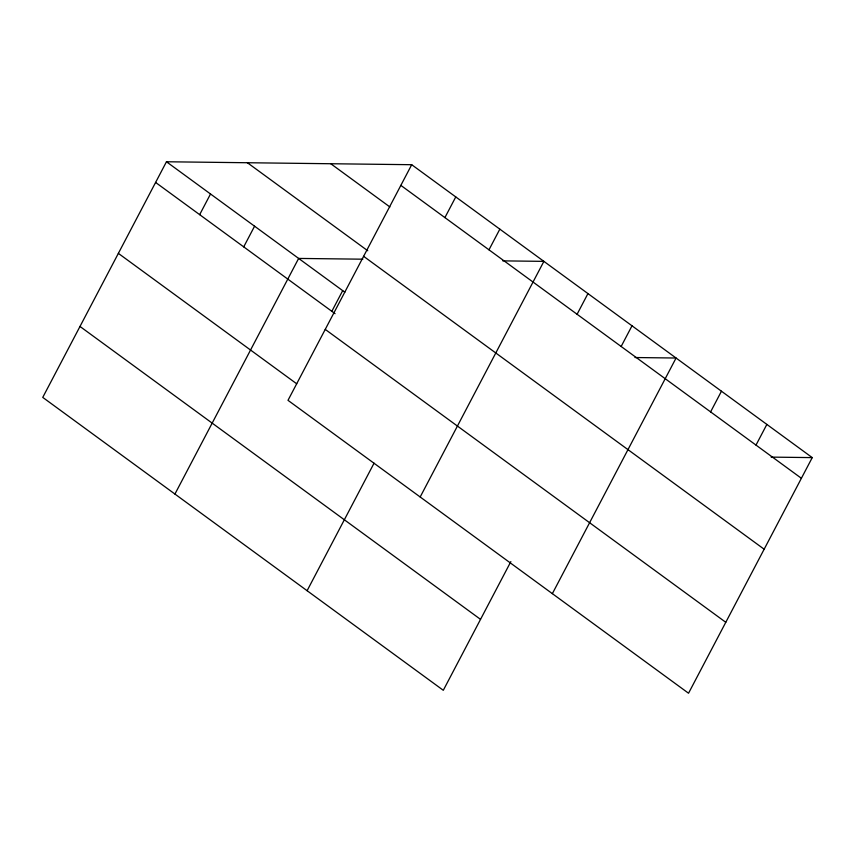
<?xml version="1.0" encoding="UTF-8"?>
<svg xmlns="http://www.w3.org/2000/svg" width="855" height="855" viewBox="0 0 855 855"><rect width="100%" height="100%" fill="white"/><g stroke="black" fill="none" stroke-linecap="round" stroke-linejoin="round"><path stroke-width="1.28" d="M411.704 164.705L287.996 400.332L688.542 693.234L812.25 457.607L411.704 164.705L166.458 161.766L42.75 397.393L443.296 690.295L510.863 561.596M199.664 214.658L210.522 193.978M243.718 246.871L254.576 226.201M174.933 494.051L298.641 258.424L362.873 259.193M331.836 311.316L342.695 290.636M444.91 217.598L455.768 196.928M307.105 590.709L374.052 463.186M488.975 249.82L499.833 229.151M420.179 496.99L543.887 261.363L502.783 260.871M577.093 314.255L587.951 293.586M621.147 346.478L632.005 325.808M552.362 593.648L676.07 358.021L634.955 357.529M710.601 411.896L721.46 391.216M756.002 445.092L766.86 424.411M771.146 457.115L812.25 457.607M400.856 185.385L801.392 478.287M330.778 163.732L389.88 206.953M247.394 162.728L367.746 250.75M363.61 256.318L764.156 549.22M166.458 161.766L344.843 292.207M155.599 182.436L335.064 313.667M325.242 329.399L725.788 622.301M118.364 253.369L296.749 383.82M79.996 326.46L480.531 619.362"/></g></svg>
